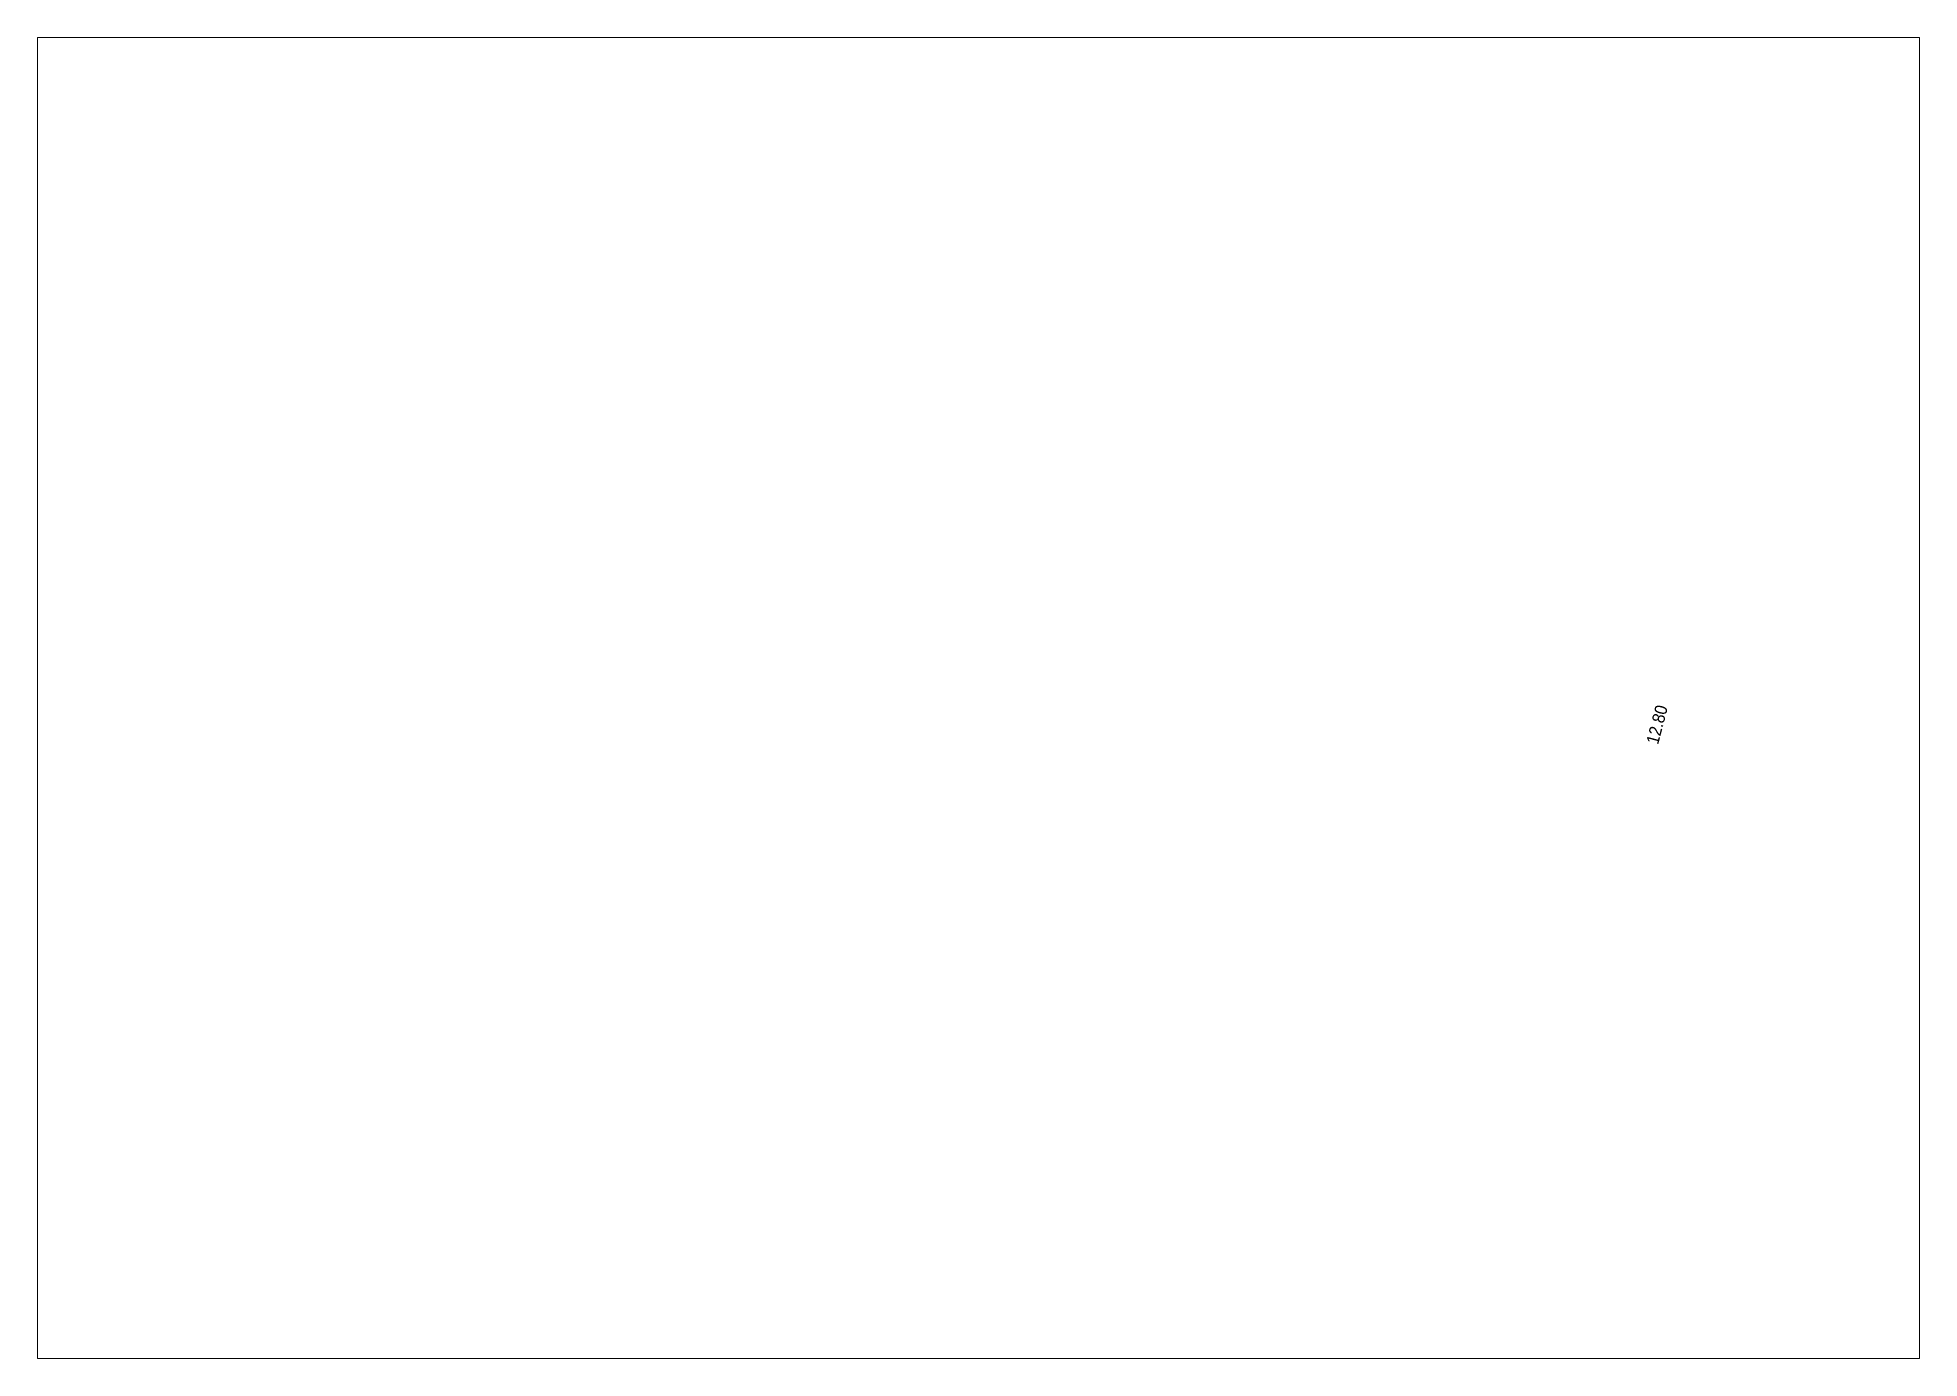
# Model space of a CAD drawing. Header units: centimetres. Extents: x -0.5 to 40.5, y 0 to 28.8.
import ezdxf
from ezdxf.enums import TextEntityAlignment as Align

# ---------------------------------------------------------------- set-up
doc = ezdxf.new("R2010")
doc.units = ezdxf.units.CM
doc.header["$LTSCALE"] = 0.11
doc.layers.add('1', color=7, linetype='Continuous', lineweight=13)
doc.layers.add('7', color=7, linetype='Continuous')

msp = doc.modelspace()

# ---------------------------------------------------------------- linework, layer by layer
at = {"layer": '1'}
msp.add_lwpolyline([(-0.49, -0.03), (40.55, -0.03), (40.55, 28.77), (-0.49, 28.77)], close=True, dxfattribs=at)

# ---------------------------------------------------------------- texts
at = {"layer": '7', "width": 0.95}
msp.add_text('12.80', height=0.27, rotation=75.342, dxfattribs=at).set_placement((34.9588, 13.7558), align=Align.CENTER)

doc.saveas('drawing.dxf')
